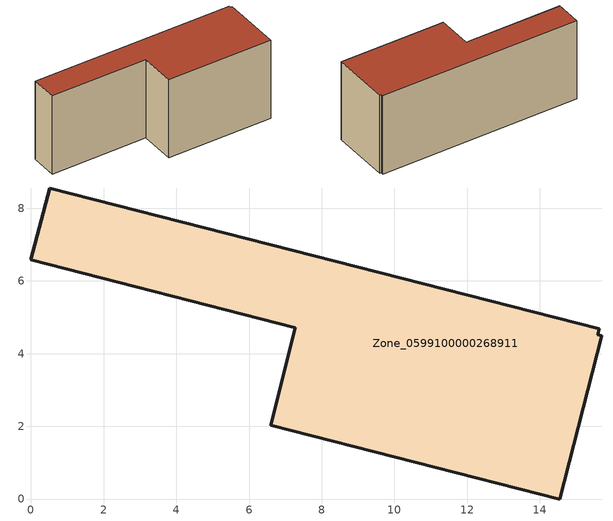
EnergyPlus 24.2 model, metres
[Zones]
Zone_0599100000268911
 floor ground (C_G): 6.59,2.03 7.27,4.71 0,6.58 0.51,8.56 15.64,4.69 15.6,4.52 15.7,4.49 14.55,0 z0
 wall outside (C_F): 7.27,4.71 6.59,2.03 14.55,0 15.7,4.49 15.6,4.52 15.64,4.69 0.51,8.56 0,6.58 7.27,4.71 z0:6.4
 roof outside (C_R): 15.64,4.69 0.51,8.56 0,6.58 7.27,4.71 6.59,2.03 14.55,0 15.7,4.49 15.6,4.52 z6.4
[BUILDING]
Pand.0599100000268911: North Axis=0; Terrain=City; Loads Convergence Tolerance Value=0.04; Temperature Convergence Tolerance Value=0.4; Solar Distribution=FullExterior; Maximum Number of Warmup Days=25; Minimum Number of Warmup Days=1
[Site:Location]
Rotterdam.The.Hague.AP_ZH_NLD Design_Conditions: Latitude=51.96; Longitude=4.45; Time Zone=1; Elevation=-4.5
[SITE:GROUNDTEMPERATURE:BUILDINGSURFACE]
18, 18, 18, 18, 18, 18, 18, 18, 18, 18, 18, 18
[MATERIAL] Thermal Absorptance=0.9; Solar Absorptance=0.7; Visible Absorptance=0.7
Name | Roughness | Thickness | Conductivity | Density | Specific Heat
G.TI.1946 | MediumSmooth | 0.15 | 1 | 540 | 1210
F.TI.1946 | Rough | 0.3 | 0.857143 | 1920 | 840
R.TI.1946 | MediumRough | 0.2 | 0.1 | 1500 | 1000
[CONSTRUCTION]
C_G: G.TI.1946
C_F: F.TI.1946
C_R: R.TI.1946
[ZONE]
Zone_0599100000268911: Type=1; Multiplier=1; Ceiling Height=Autocalculate; Volume=Autocalculate; Floor Area=autocalculate; Part of Total Floor Area=Yes
[ZONEINFILTRATION:DESIGNFLOWRATE]
Infil_Zone_0599100000268911: Zone or ZoneList or Space or SpaceList=Zone_0599100000268911; Schedule=AlwaysOn; Design Flow Rate Calculation Method=Flow/Area; Flow Rate per Floor Area=0.003; Constant Term Coefficient=1; Temperature Term Coefficient=0; Velocity Term Coefficient=0; Velocity Squared Term Coefficient=0
[HVACTEMPLATE:ZONE:IDEALLOADSAIRSYSTEM]
Zone_0599100000268911: Maximum Heating Supply Air Temperature=50; Minimum Cooling Supply Air Temperature=13; Maximum Heating Supply Air Humidity Ratio=0.0156; Minimum Cooling Supply Air Humidity Ratio=0.0077; Heating Limit=NoLimit; Cooling Limit=NoLimit; Dehumidification Control Type=ConstantSensibleHeatRatio; Cooling Sensible Heat Ratio=0.7; Dehumidification Setpoint=60; Humidification Control Type=None; Humidification Setpoint=30; Outdoor Air Method=None; Outdoor Air Flow Rate per Person=0.00944; Outdoor Air Flow Rate per Zone Floor Area=0; Outdoor Air Flow Rate per Zone=0; Demand Controlled Ventilation Type=None; Outdoor Air Economizer Type=NoEconomizer; Heat Recovery Type=None; Sensible Heat Recovery Effectiveness=0.7; Latent Heat Recovery Effectiveness=0.65
[ZONECONTROL:THERMOSTAT]
ThermostatControl_Zone_0599100000268911: Zone or ZoneList=Zone_0599100000268911; Control Type Schedule=DualSetpointControlType; Control 1=Thermostat_Zone_0599100000268911; Temperature Difference Between Cutout And Setpoint=0
[THERMOSTATSETPOINT:DUALSETPOINT]
Thermostat_Zone_0599100000268911: Heating Setpoint Temperature Schedule=HeatingSetpoint_Zone_0599100000268911; Cooling Setpoint Temperature Schedule=CoolingSetpoint_Zone_0599100000268911
[SCHEDULE:COMPACT]
HeatingSetpoint_Zone_0599100000268911: Through: 12/31, For: AllDays, Until: 24:00, 21
CoolingSetpoint_Zone_0599100000268911: Through: 12/31, For: AllDays, Until: 24:00, 24
DualSetpointControlType: Through: 12/31, For: AllDays, Until: 24:00, 4
AlwaysOn: Through: 12/31, For: AllDays, Until: 24:00, 1
